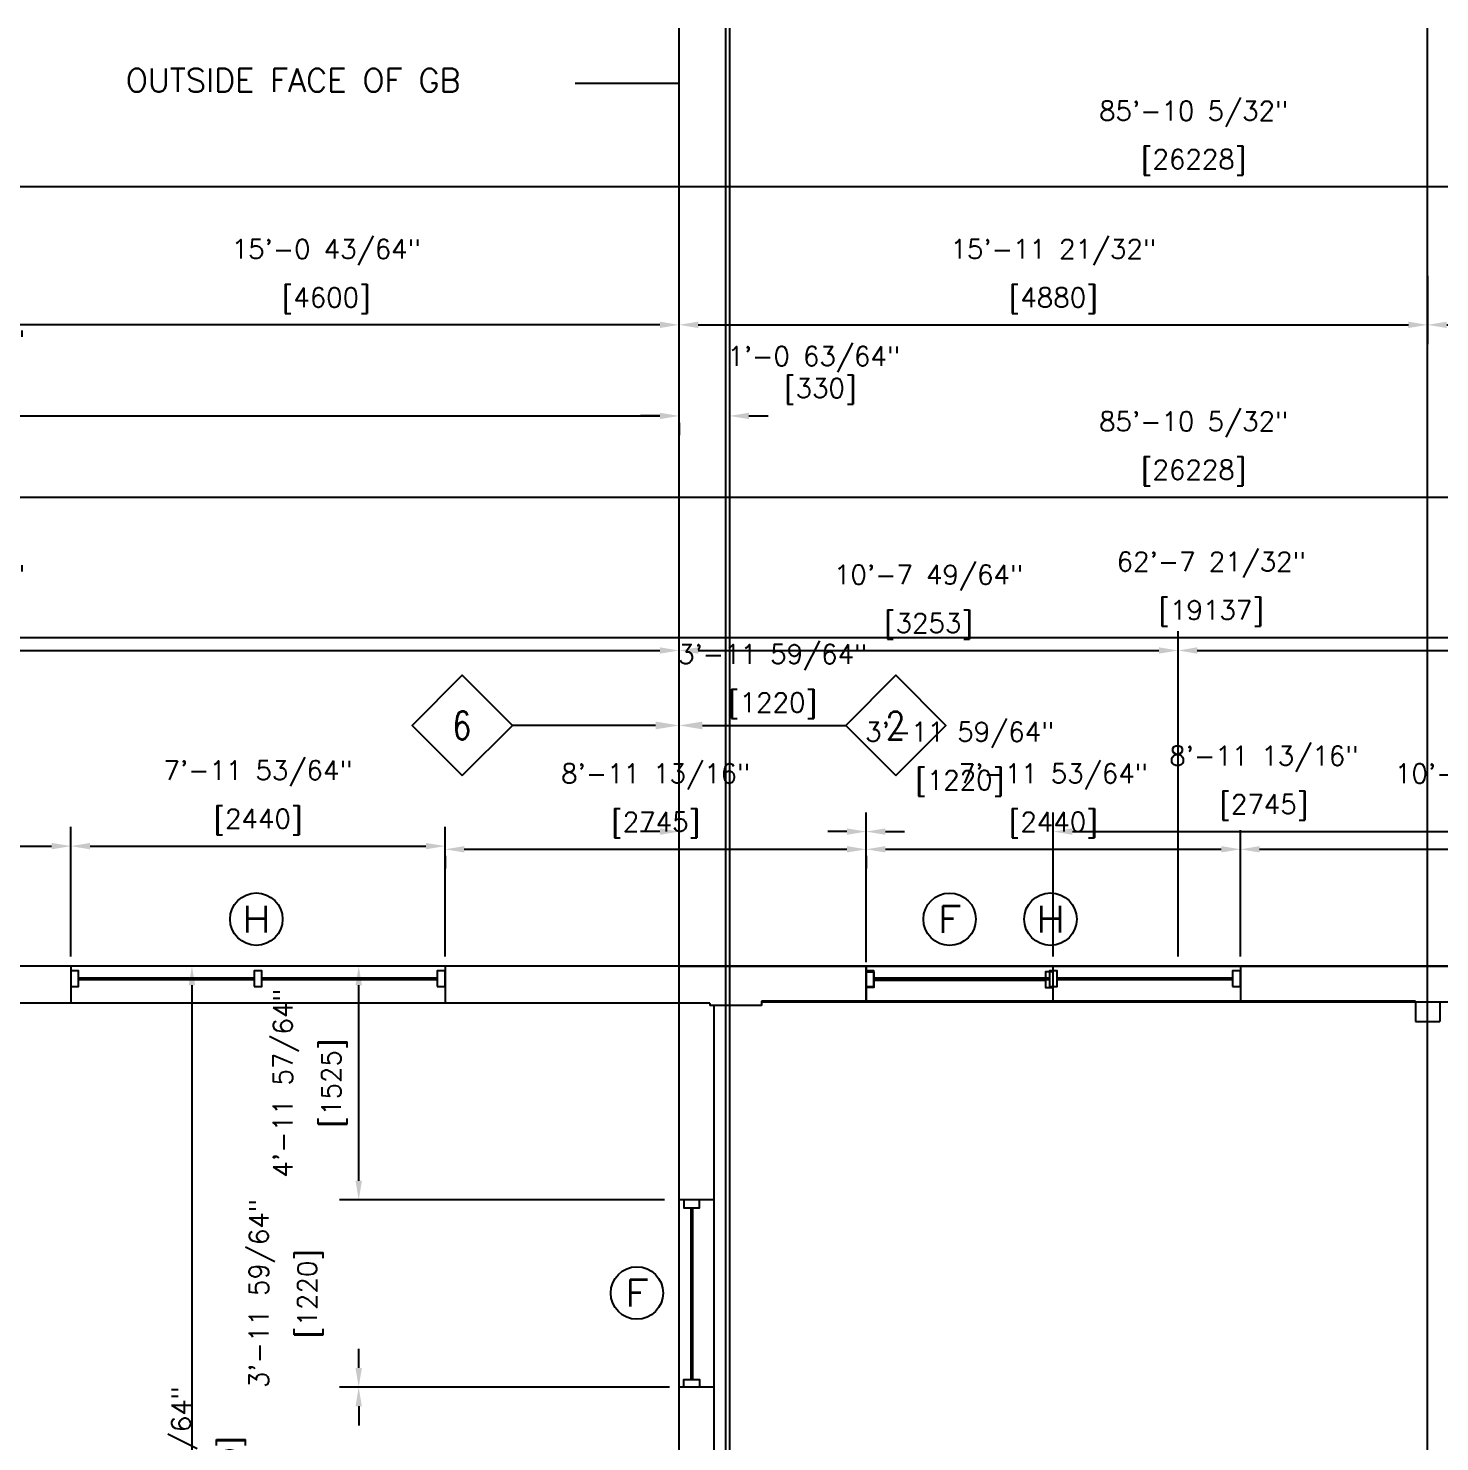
# Model space of a CAD drawing. Header units: millimetres. Extents: x -6963 to 69171, y -40930 to 8603.
# Drawn here: x 4344 to 13540, y -2789 to 6419 of the extents above; entities that cross this region are included whole.
import ezdxf
from ezdxf.enums import TextEntityAlignment as Align

# ---------------------------------------------------------------- set-up
doc = ezdxf.new("R2010")
doc.units = ezdxf.units.MM
doc.header["$LTSCALE"] = 48
doc.header["$MEASUREMENT"] = 0
doc.header["$PDMODE"] = 2
doc.layers.get('0').update_dxf_attribs({"linetype": 'CONTINUOUS'})
doc.layers.get('DEFPOINTS').update_dxf_attribs({"linetype": 'CONTINUOUS'})
for name, color, linetype in [('1_Arch_Plan_Dim', 2, 'CONTINUOUS'), ('1_Arch_Plan_HandRail', 2, 'CONTINUOUS'), ('1_Arch_Plan_Text1', 4, 'CONTINUOUS'), ('1_Arch_Plan_Wall', 7, 'CONTINUOUS'), ('1_Arch_Plan_Wall_Annot', 4, 'CONTINUOUS'), ('1_Arch_Plan_Wall_ColClad', 7, 'CONTINUOUS'), ('1_Arch_Plan_WinSec', 2, 'CONTINUOUS'), ('1_Arch_Reflected_Ceiling_Plan_Wall', 131, 'CONTINUOUS'), ('2_Arch_Plan_Dim', 2, 'CONTINUOUS'), ('2_Arch_Plan_Text1', 4, 'CONTINUOUS'), ('2_Arch_Plan_Wall', 7, 'CONTINUOUS'), ('2_Arch_Plan_Wall_Below', 6, 'CONTINUOUS'), ('2_Arch_Plan_Wall_ColClad', 7, 'CONTINUOUS'), ('2_Arch_Plan_WinSec', 2, 'CONTINUOUS'), ('2_Arch_Reflected_Ceiling_Plan_Wall', 131, 'CONTINUOUS'), ('GRID', 131, 'CONTINUOUS')]:
    doc.layers.add(name, color=color, linetype=linetype)
doc.styles.add('ROMANS-115', font='romans.shx')
doc.styles.add('ROMANS-80', font='romans.shx', dxfattribs={"width": 0.8})
doc.styles.add('ROMANS80', font='romans.shx', dxfattribs={"width": 0.8})
doc.dimstyles.new('116-ROMANS-115-PS', dxfattribs={"dimscale": 96, "dimtxt": 0.0625, "dimasz": 0.0625, "dimexe": 0.0625, "dimexo": 0.03125, "dimgap": 0.03125, "dimtad": 1, "dimdec": 3, "dimrnd": 0.125, "dimzin": 1, "dimdsep": 46, "dimlunit": 4, "dimtxsty": 'ROMANS-115', "dimcen": 0.125, "dimclrd": 256, "dimclre": 256, "dimclrt": 256, "dimadec": 0, "dimazin": 0, "dimtfac": 1, "dimtdec": 3, "dimtofl": 0, "dimtmove": 2, "dimatfit": 0, "dimfxl": 1, "dimfrac": 2, "dimtolj": 1, "dimtzin": 0, "dimarcsym": 0})

# ---------------------------------------------------------------- blocks, each defined once
blk = doc.blocks.new('*D15')
at = {"layer": '1_Arch_Plan_Dim', "lineweight": -2}
for p, q in [((-1170.2, 1591.4), (-1170.2, 3489.1)), ((25042.6, 372.2), (25042.6, 3489.1)), ((-1045.2, 3364.1), (24917.6, 3364.1))]:
    blk.add_line(p, q, dxfattribs=at)
at = {"layer": '1_Arch_Plan_Dim'}
for points in [[(-1045.2, 3385), (-1045.2, 3343.3), (-1170.2, 3364.1)], [(24917.6, 3385), (24917.6, 3343.3), (25042.6, 3364.1)]]:
    blk.add_solid(points, dxfattribs=at)
at = {"layer": 'DEFPOINTS', "color": 0}
for p in [(25042.6, 3364.1), (-1170.2, 1528.9), (25042.6, 309.7)]:
    blk.add_point(p, dxfattribs=at)
at = {"layer": '1_Arch_Plan_Dim', "char_height": 125, "attachment_point": 5, "style": 'ROMANS-115'}
for s, insert in [('\\A1;85\'-10 5/32"', (11936.2, 3837.4)), ('\\A1;[26228]', (11936.2, 3521.9))]:
    blk.add_mtext(s, dxfattribs=dict(at, insert=insert))
blk = doc.blocks.new('*D18')
at = {"layer": '1_Arch_Plan_Dim', "lineweight": -2}
for p, q in [((2487.4, 372.2), (2487.4, 2575.2)), ((21613.6, 372.2), (21613.6, 2575.2)), ((2612.4, 2450.2), (21488.6, 2450.2))]:
    blk.add_line(p, q, dxfattribs=at)
at = {"layer": '1_Arch_Plan_Dim'}
for points in [[(2612.4, 2471), (2612.4, 2429.4), (2487.4, 2450.2)], [(21488.6, 2471), (21488.6, 2429.4), (21613.6, 2450.2)]]:
    blk.add_solid(points, dxfattribs=at)
at = {"layer": 'DEFPOINTS', "color": 0}
for p in [(21613.6, 2450.2), (2487.4, 309.7), (21613.6, 309.7)]:
    blk.add_point(p, dxfattribs=at)
at = {"layer": '1_Arch_Plan_Dim', "char_height": 125, "attachment_point": 5, "style": 'ROMANS-115'}
for s, insert in [('\\A1;62\'-7 21/32"', (12050.5, 2923.4)), ('\\A1;[19137]', (12050.5, 2607.9))]:
    blk.add_mtext(s, dxfattribs=dict(at, insert=insert))
blk = doc.blocks.new('*D65')
at = {"layer": '1_Arch_Plan_Dim', "lineweight": -2}
for p, q in [((13460.2, 4805.6), (13460.2, 4361.7)), ((8583.4, 4549.2), (8583.4, 4611.7)), ((8708.4, 4486.7), (13335.2, 4486.7))]:
    blk.add_line(p, q, dxfattribs=at)
at = {"layer": '1_Arch_Plan_Dim'}
for points in [[(8708.4, 4507.5), (8708.4, 4465.9), (8583.4, 4486.7)], [(13335.2, 4507.5), (13335.2, 4465.9), (13460.2, 4486.7)]]:
    blk.add_solid(points, dxfattribs=at)
at = {"layer": 'DEFPOINTS', "color": 0}
for p in [(13460.2, 4868.1), (8583.4, 4486.7), (13460.2, 4486.7)]:
    blk.add_point(p, dxfattribs=at)
at = {"layer": '1_Arch_Plan_Dim', "char_height": 125, "attachment_point": 5, "style": 'ROMANS-115'}
for s, insert in [('\\A1;15\'-11 21/32"', (11021.8, 4959.9)), ('\\A1;[4880]', (11021.8, 4644.4))]:
    blk.add_mtext(s, dxfattribs=dict(at, insert=insert))
blk = doc.blocks.new('*D66')
at = {"layer": '1_Arch_Plan_Dim', "lineweight": -2}
for p, q in [((13460.2, 4549.2), (13460.2, 4611.7)), ((20165.8, 4549.2), (20165.8, 4611.7)), ((13585.2, 4486.7), (20040.8, 4486.7))]:
    blk.add_line(p, q, dxfattribs=at)
at = {"layer": '1_Arch_Plan_Dim'}
for points in [[(13585.2, 4507.5), (13585.2, 4465.9), (13460.2, 4486.7)], [(20040.8, 4507.5), (20040.8, 4465.9), (20165.8, 4486.7)]]:
    blk.add_solid(points, dxfattribs=at)
at = {"layer": 'DEFPOINTS', "color": 0}
for p in [(13460.2, 4486.7), (20165.8, 4486.7), (20165.8, 4486.7)]:
    blk.add_point(p, dxfattribs=at)
at = {"layer": '1_Arch_Plan_Dim', "char_height": 125, "attachment_point": 5, "style": 'ROMANS-115'}
for s, insert in [('\\A1;22\'-0"', (16813, 4918.2)), ('\\A1;[6709]', (16813, 4623.6))]:
    blk.add_mtext(s, dxfattribs=dict(at, insert=insert))
blk = doc.blocks.new('*D72')
at = {"layer": '1_Arch_Plan_Dim', "lineweight": -2}
for p, q in [((4621, 372.2), (4621, 1216)), ((7059.4, 372.2), (7059.4, 1216)), ((4746, 1091), (6934.4, 1091))]:
    blk.add_line(p, q, dxfattribs=at)
at = {"layer": '1_Arch_Plan_Dim'}
for points in [[(4746, 1111.8), (4746, 1070.1), (4621, 1091)], [(6934.4, 1111.8), (6934.4, 1070.1), (7059.4, 1091)]]:
    blk.add_solid(points, dxfattribs=at)
at = {"layer": 'DEFPOINTS', "color": 0}
for p in [(7059.4, 1091), (4621, 309.7), (7059.4, 309.7)]:
    blk.add_point(p, dxfattribs=at)
at = {"layer": '1_Arch_Plan_Dim', "char_height": 125, "attachment_point": 5, "style": 'ROMANS-115'}
for s, insert in [('\\A1;7\'-11 53/64"', (5840.2, 1564.2)), ('\\A1;[2440]', (5840.2, 1248.7))]:
    blk.add_mtext(s, dxfattribs=dict(at, insert=insert))
blk = doc.blocks.new('*D73')
at = {"layer": '1_Arch_Plan_Dim', "lineweight": -2}
for p, q in [((-1170.2, 5449.5), (-1170.2, 5512)), ((25042.6, 5449.5), (25042.6, 5512)), ((-1045.2, 5387), (24917.6, 5387))]:
    blk.add_line(p, q, dxfattribs=at)
at = {"layer": '1_Arch_Plan_Dim'}
for points in [[(-1045.2, 5407.8), (-1045.2, 5366.1), (-1170.2, 5387)], [(24917.6, 5407.8), (24917.6, 5366.1), (25042.6, 5387)]]:
    blk.add_solid(points, dxfattribs=at)
at = {"layer": 'DEFPOINTS', "color": 0}
for p in [(-1170.2, 5387), (25042.6, 5387), (25042.6, 5387)]:
    blk.add_point(p, dxfattribs=at)
at = {"layer": '1_Arch_Plan_Dim', "char_height": 125, "attachment_point": 5, "style": 'ROMANS-115'}
for s, insert in [('\\A1;85\'-10 5/32"', (11936.2, 5860.2)), ('\\A1;[26228]', (11936.2, 5544.7))]:
    blk.add_mtext(s, dxfattribs=dict(at, insert=insert))
blk = doc.blocks.new('*D80')
at = {"layer": '1_Arch_Plan_Dim', "lineweight": -2}
for p, q in [((8583.4, 3426.6), (8583.4, 4018.3)), ((8913.6, 3426.6), (8913.6, 4018.3)), ((8458.4, 3893.3), (8333.4, 3893.3)), ((9038.6, 3893.3), (9163.6, 3893.3))]:
    blk.add_line(p, q, dxfattribs=at)
at = {"layer": '1_Arch_Plan_Dim'}
for points in [[(8458.4, 3914.1), (8458.4, 3872.5), (8583.4, 3893.3)], [(9038.6, 3914.1), (9038.6, 3872.5), (8913.6, 3893.3)]]:
    blk.add_solid(points, dxfattribs=at)
at = {"layer": 'DEFPOINTS', "color": 0}
for p in [(8913.6, 3893.3), (8583.4, 3364.1), (8913.6, 3364.1)]:
    blk.add_point(p, dxfattribs=at)
at = {"layer": '1_Arch_Plan_Dim', "insert": (9460.9, 4157.3), "char_height": 125, "attachment_point": 5, "style": 'ROMANS-115'}
blk.add_mtext('\\A1;1\'-0 63/64"\\P [330]', dxfattribs=at)
blk = doc.blocks.new('*D81')
at = {"layer": '1_Arch_Plan_Dim', "lineweight": -2}
for p, q in [((-1170.2, 4853.7), (-1170.2, 3768.3)), ((-1045.2, 3893.3), (8458.4, 3893.3)), ((8583.4, 3847.9), (8583.4, 3768.3))]:
    blk.add_line(p, q, dxfattribs=at)
at = {"layer": '1_Arch_Plan_Dim'}
for points in [[(-1045.2, 3914.1), (-1045.2, 3872.5), (-1170.2, 3893.3)], [(8458.4, 3914.1), (8458.4, 3872.5), (8583.4, 3893.3)]]:
    blk.add_solid(points, dxfattribs=at)
at = {"layer": 'DEFPOINTS', "color": 0}
for p in [(-1170.2, 4916.2), (8583.4, 3910.4), (8583.4, 3893.3)]:
    blk.add_point(p, dxfattribs=at)
at = {"layer": '1_Arch_Plan_Dim', "char_height": 125, "attachment_point": 5, "style": 'ROMANS-115'}
for s, insert in [('\\A1;31\'-11 5/16"', (3706.6, 4366.5)), ('\\A1;[9759]', (3706.6, 4051))]:
    blk.add_mtext(s, dxfattribs=dict(at, insert=insert))
blk = doc.blocks.new('*D82')
at = {"layer": '1_Arch_Plan_Dim', "lineweight": -2}
for p, q in [((3986, 4549.2), (3986, 4611.7)), ((8583.4, 4549.2), (8583.4, 4611.7)), ((8458.4, 4486.7), (4111, 4486.7))]:
    blk.add_line(p, q, dxfattribs=at)
at = {"layer": '1_Arch_Plan_Dim'}
for points in [[(4111, 4507.5), (4111, 4465.9), (3986, 4486.7)], [(8458.4, 4507.5), (8458.4, 4465.9), (8583.4, 4486.7)]]:
    blk.add_solid(points, dxfattribs=at)
at = {"layer": 'DEFPOINTS', "color": 0}
for p in [(3986, 4486.7), (3986, 4486.7), (8583.4, 4486.7)]:
    blk.add_point(p, dxfattribs=at)
at = {"layer": '1_Arch_Plan_Dim', "char_height": 125, "attachment_point": 5, "style": 'ROMANS-115'}
for s, insert in [('\\A1;15\'-0 43/64"', (6284.7, 4959.9)), ('\\A1;[4600]', (6284.7, 4644.4))]:
    blk.add_mtext(s, dxfattribs=dict(at, insert=insert))
blk = doc.blocks.new('*D103')
at = {"layer": '1_Arch_Plan_Dim', "lineweight": -2}
for p, q in [((9802.6, 372.2), (9802.6, 1195.2)), ((12241, 372.2), (12241, 1195.2)), ((9927.6, 1070.2), (12116, 1070.2))]:
    blk.add_line(p, q, dxfattribs=at)
at = {"layer": '1_Arch_Plan_Dim'}
for points in [[(9927.6, 1091.1), (9927.6, 1049.4), (9802.6, 1070.2)], [(12116, 1091.1), (12116, 1049.4), (12241, 1070.2)]]:
    blk.add_solid(points, dxfattribs=at)
at = {"layer": 'DEFPOINTS', "color": 0}
for p in [(12241, 1070.2), (9802.6, 309.7), (12241, 309.7)]:
    blk.add_point(p, dxfattribs=at)
at = {"layer": '1_Arch_Plan_Dim', "char_height": 125, "attachment_point": 5, "style": 'ROMANS-115'}
for s, insert in [('\\A1;7\'-11 53/64"', (11021.8, 1543.4)), ('\\A1;[2440]', (11021.8, 1228))]:
    blk.add_mtext(s, dxfattribs=dict(at, insert=insert))
blk = doc.blocks.new('*D105')
at = {"layer": '1_Arch_Plan_Dim', "lineweight": -2}
for p, q in [((1268.2, 1153.5), (1268.2, 1216)), ((4621, 1153.5), (4621, 1216)), ((1393.2, 1091), (4496, 1091))]:
    blk.add_line(p, q, dxfattribs=at)
at = {"layer": '1_Arch_Plan_Dim'}
for points in [[(1393.2, 1111.8), (1393.2, 1070.1), (1268.2, 1091)], [(4496, 1111.8), (4496, 1070.1), (4621, 1091)]]:
    blk.add_solid(points, dxfattribs=at)
at = {"layer": 'DEFPOINTS', "color": 0}
for p in [(1268.2, 1091), (4621, 1091), (4621, 1091)]:
    blk.add_point(p, dxfattribs=at)
at = {"layer": '1_Arch_Plan_Dim', "char_height": 125, "attachment_point": 5, "style": 'ROMANS-115'}
for s, insert in [('\\A1;10\'-11 49/64"', (2944.6, 1564.2)), ('\\A1;[3355]', (2944.6, 1248.7))]:
    blk.add_mtext(s, dxfattribs=dict(at, insert=insert))
blk = doc.blocks.new('*D106')
at = {"layer": '1_Arch_Plan_Dim', "lineweight": -2}
for p, q in [((7059.4, 1028.5), (7059.4, 945.2)), ((7184.4, 1070.2), (9677.6, 1070.2)), ((9802.6, 1028.5), (9802.6, 945.2))]:
    blk.add_line(p, q, dxfattribs=at)
at = {"layer": '1_Arch_Plan_Dim'}
for points in [[(7184.4, 1091.1), (7184.4, 1049.4), (7059.4, 1070.2)], [(9677.6, 1091.1), (9677.6, 1049.4), (9802.6, 1070.2)]]:
    blk.add_solid(points, dxfattribs=at)
at = {"layer": 'DEFPOINTS', "color": 0}
for p in [(7059.4, 1091), (9802.6, 1091), (9802.6, 1070.2)]:
    blk.add_point(p, dxfattribs=at)
at = {"layer": '1_Arch_Plan_Dim', "char_height": 125, "attachment_point": 5, "style": 'ROMANS-115'}
for s, insert in [('\\A1;8\'-11 13/16"', (8431, 1543.4)), ('\\A1;[2745]', (8431, 1228))]:
    blk.add_mtext(s, dxfattribs=dict(at, insert=insert))
blk = doc.blocks.new('*D107')
at = {"layer": '1_Arch_Plan_Dim', "lineweight": -2}
for p, q in [((12241, 1132.7), (12241, 1195.2)), ((15593.8, 1132.7), (15593.8, 1195.2)), ((12366, 1070.2), (15468.8, 1070.2))]:
    blk.add_line(p, q, dxfattribs=at)
at = {"layer": '1_Arch_Plan_Dim'}
for points in [[(12366, 1091.1), (12366, 1049.4), (12241, 1070.2)], [(15468.8, 1091.1), (15468.8, 1049.4), (15593.8, 1070.2)]]:
    blk.add_solid(points, dxfattribs=at)
at = {"layer": 'DEFPOINTS', "color": 0}
for p in [(12241, 1070.2), (15593.8, 1070.2), (15593.8, 1070.2)]:
    blk.add_point(p, dxfattribs=at)
at = {"layer": '1_Arch_Plan_Dim', "char_height": 125, "attachment_point": 5, "style": 'ROMANS-115'}
for s, insert in [('\\A1;10\'-11 49/64"', (13917.4, 1543.4)), ('\\A1;[3355]', (13917.4, 1228))]:
    blk.add_mtext(s, dxfattribs=dict(at, insert=insert))
blk = doc.blocks.new('*D135')
at = {"layer": '2_Arch_Plan_Dim', "lineweight": -2}
for p, q in [((-1170.2, 1591.4), (-1170.2, 3489.1)), ((25042.6, 372.2), (25042.6, 3489.1)), ((-1045.2, 3364.1), (24917.6, 3364.1))]:
    blk.add_line(p, q, dxfattribs=at)
at = {"layer": '2_Arch_Plan_Dim'}
for points in [[(-1045.2, 3385), (-1045.2, 3343.3), (-1170.2, 3364.1)], [(24917.6, 3385), (24917.6, 3343.3), (25042.6, 3364.1)]]:
    blk.add_solid(points, dxfattribs=at)
at = {"layer": 'DEFPOINTS', "color": 0}
for p in [(25042.6, 3364.1), (-1170.2, 1528.9), (25042.6, 309.7)]:
    blk.add_point(p, dxfattribs=at)
at = {"layer": '2_Arch_Plan_Dim', "char_height": 125, "attachment_point": 5, "style": 'ROMANS-115'}
for s, insert in [('\\A1;85\'-10 5/32"', (11936.2, 3837.4)), ('\\A1;[26228]', (11936.2, 3521.9))]:
    blk.add_mtext(s, dxfattribs=dict(at, insert=insert))
blk = doc.blocks.new('*D137')
at = {"layer": '2_Arch_Plan_Dim', "lineweight": -2}
for p, q in [((-1170.2, 2094.5), (-1170.2, 2490.3)), ((8583.4, 372.2), (8583.4, 2490.3)), ((-1045.2, 2365.3), (8458.4, 2365.3))]:
    blk.add_line(p, q, dxfattribs=at)
at = {"layer": '2_Arch_Plan_Dim'}
for points in [[(-1045.2, 2386.1), (-1045.2, 2344.4), (-1170.2, 2365.3)], [(8458.4, 2386.1), (8458.4, 2344.4), (8583.4, 2365.3)]]:
    blk.add_solid(points, dxfattribs=at)
at = {"layer": 'DEFPOINTS', "color": 0}
for p in [(8583.4, 2365.3), (-1170.2, 2032), (8583.4, 309.7)]:
    blk.add_point(p, dxfattribs=at)
at = {"layer": '2_Arch_Plan_Dim', "char_height": 125, "attachment_point": 5, "style": 'ROMANS-115'}
for s, insert in [('\\A1;31\'-11 5/16"', (3706.6, 2838.5)), ('\\A1;[9759]', (3706.6, 2523))]:
    blk.add_mtext(s, dxfattribs=dict(at, insert=insert))
blk = doc.blocks.new('*D138')
at = {"layer": '2_Arch_Plan_Dim', "lineweight": -2}
for p, q in [((8583.4, 2427.8), (8583.4, 2490.3)), ((11834.6, 372.2), (11834.6, 2490.3)), ((8708.4, 2365.3), (11709.6, 2365.3))]:
    blk.add_line(p, q, dxfattribs=at)
at = {"layer": '2_Arch_Plan_Dim'}
for points in [[(8708.4, 2386.1), (8708.4, 2344.4), (8583.4, 2365.3)], [(11709.6, 2386.1), (11709.6, 2344.4), (11834.6, 2365.3)]]:
    blk.add_solid(points, dxfattribs=at)
at = {"layer": 'DEFPOINTS', "color": 0}
for p in [(8583.4, 2365.3), (11834.6, 2365.3), (11834.6, 309.7)]:
    blk.add_point(p, dxfattribs=at)
at = {"layer": '2_Arch_Plan_Dim', "char_height": 125, "attachment_point": 5, "style": 'ROMANS-115'}
for s, insert in [('\\A1;10\'-7 49/64"', (10209, 2838.5)), ('\\A1;[3253]', (10209, 2523))]:
    blk.add_mtext(s, dxfattribs=dict(at, insert=insert))
blk = doc.blocks.new('*D139')
at = {"layer": '2_Arch_Plan_Dim', "lineweight": -2}
for p, q in [((11834.6, 372.2), (11834.6, 2490.3)), ((25042.6, 2427.8), (25042.6, 2490.3)), ((11959.6, 2365.3), (24917.6, 2365.3))]:
    blk.add_line(p, q, dxfattribs=at)
at = {"layer": '2_Arch_Plan_Dim'}
for points in [[(11959.6, 2386.1), (11959.6, 2344.4), (11834.6, 2365.3)], [(24917.6, 2386.1), (24917.6, 2344.4), (25042.6, 2365.3)]]:
    blk.add_solid(points, dxfattribs=at)
at = {"layer": 'DEFPOINTS', "color": 0}
for p in [(25042.6, 2365.3), (25042.6, 2365.3), (11834.6, 309.7)]:
    blk.add_point(p, dxfattribs=at)
at = {"layer": '2_Arch_Plan_Dim', "char_height": 125, "attachment_point": 5, "style": 'ROMANS-115'}
for s, insert in [('\\A1;43\'-3 5/64"', (18438.6, 2838.5)), ('\\A1;[13216]', (18438.6, 2523))]:
    blk.add_mtext(s, dxfattribs=dict(at, insert=insert))
blk = doc.blocks.new('*D140')
at = {"layer": '2_Arch_Plan_Dim', "lineweight": -2}
for p, q in [((5455.5, 309.7), (5285, 309.7)), ((5410, 184.7), (5410, -9776.1)), ((8520.9, -9901.1), (5285, -9901.1))]:
    blk.add_line(p, q, dxfattribs=at)
at = {"layer": '2_Arch_Plan_Dim'}
for points in [[(5389.2, 184.7), (5430.8, 184.7), (5410, 309.7)], [(5389.2, -9776.1), (5430.8, -9776.1), (5410, -9901.1)]]:
    blk.add_solid(points, dxfattribs=at)
at = {"layer": 'DEFPOINTS', "color": 0}
for p in [(5518, 309.7), (5410, -9901.1), (8583.4, -9901.1)]:
    blk.add_point(p, dxfattribs=at)
at = {"layer": '2_Arch_Plan_Dim', "char_height": 125, "attachment_point": 5, "rotation": 90, "style": 'ROMANS-115'}
for s, insert in [('\\A1;33\'-5 9/32"', (4936.8, -4795.7)), ('\\A1;[10217]', (5252.3, -4795.7))]:
    blk.add_mtext(s, dxfattribs=dict(at, insert=insert))
blk = doc.blocks.new('*D189')
at = {"layer": '2_Arch_Plan_Dim', "lineweight": -2}
for p, q in [((6496.5, -1089.3), (6496.5, -964.3)), ((8489.2, -1214.3), (6371.5, -1214.3)), ((8520.9, -2433.5), (6371.5, -2433.5)), ((6496.5, -2558.5), (6496.5, -2683.5))]:
    blk.add_line(p, q, dxfattribs=at)
at = {"layer": '2_Arch_Plan_Dim'}
for points in [[(6475.7, -1089.3), (6517.3, -1089.3), (6496.5, -1214.3)], [(6475.7, -2558.5), (6517.3, -2558.5), (6496.5, -2433.5)]]:
    blk.add_solid(points, dxfattribs=at)
at = {"layer": 'DEFPOINTS', "color": 0}
for p in [(8551.7, -1214.3), (6496.5, -2433.5), (8583.4, -2433.5)]:
    blk.add_point(p, dxfattribs=at)
at = {"layer": '2_Arch_Plan_Dim', "char_height": 125, "attachment_point": 5, "rotation": 90, "style": 'ROMANS-115'}
for s, insert in [('\\A1;3\'-11 59/64"', (5867, -1823.9)), ('\\A1;[1220]', (6182.5, -1823.9))]:
    blk.add_mtext(s, dxfattribs=dict(at, insert=insert))
blk = doc.blocks.new('*D190')
at = {"layer": '2_Arch_Plan_Dim', "lineweight": -2}
for p, q in [((6496.5, -2308.5), (6496.5, -2183.5)), ((6434, -2433.5), (6371.5, -2433.5)), ((6434, -3652.7), (6371.5, -3652.7)), ((6496.5, -3777.7), (6496.5, -3902.7))]:
    blk.add_line(p, q, dxfattribs=at)
at = {"layer": '2_Arch_Plan_Dim'}
for points in [[(6475.7, -2308.5), (6517.3, -2308.5), (6496.5, -2433.5)], [(6475.7, -3777.7), (6517.3, -3777.7), (6496.5, -3652.7)]]:
    blk.add_solid(points, dxfattribs=at)
at = {"layer": 'DEFPOINTS', "color": 0}
for p in [(6496.5, -2433.5), (6496.5, -2433.5), (6496.5, -3652.7)]:
    blk.add_point(p, dxfattribs=at)
at = {"layer": '2_Arch_Plan_Dim', "char_height": 125, "attachment_point": 5, "rotation": 90, "style": 'ROMANS-115'}
for s, insert in [('\\A1;3\'-11 59/64"', (5361.1, -3043.1)), ('\\A1;[1220]', (5676.6, -3043.1))]:
    blk.add_mtext(s, dxfattribs=dict(at, insert=insert))
blk = doc.blocks.new('*D203')
at = {"layer": '2_Arch_Plan_Dim', "lineweight": -2}
for p, q in [((11021.8, 372.2), (11021.8, 1310.6)), ((13765, 1248.1), (13765, 1310.6)), ((11146.8, 1185.6), (13640, 1185.6))]:
    blk.add_line(p, q, dxfattribs=at)
at = {"layer": '2_Arch_Plan_Dim'}
for points in [[(11146.8, 1206.5), (11146.8, 1164.8), (11021.8, 1185.6)], [(13640, 1206.5), (13640, 1164.8), (13765, 1185.6)]]:
    blk.add_solid(points, dxfattribs=at)
at = {"layer": 'DEFPOINTS', "color": 0}
for p in [(13765, 1185.6), (13765, 1185.6), (11021.8, 309.7)]:
    blk.add_point(p, dxfattribs=at)
at = {"layer": '2_Arch_Plan_Dim', "char_height": 125, "attachment_point": 5, "style": 'ROMANS-115'}
for s, insert in [('\\A1;8\'-11 13/16"', (12393.4, 1658.8)), ('\\A1;[2745]', (12393.4, 1343.4))]:
    blk.add_mtext(s, dxfattribs=dict(at, insert=insert))
blk = doc.blocks.new('*D204')
at = {"layer": '2_Arch_Plan_Dim', "lineweight": -2}
for p, q in [((9802.6, 334.1), (9802.6, 1310.6)), ((11021.8, 1248.1), (11021.8, 1310.6)), ((9677.6, 1185.6), (9552.6, 1185.6)), ((11146.8, 1185.6), (11271.8, 1185.6))]:
    blk.add_line(p, q, dxfattribs=at)
at = {"layer": '2_Arch_Plan_Dim'}
for points in [[(9677.6, 1206.5), (9677.6, 1164.8), (9802.6, 1185.6)], [(11146.8, 1206.5), (11146.8, 1164.8), (11021.8, 1185.6)]]:
    blk.add_solid(points, dxfattribs=at)
at = {"layer": 'DEFPOINTS', "color": 0}
for p in [(11021.8, 1185.6), (11021.8, 1185.6), (9802.6, 271.6)]:
    blk.add_point(p, dxfattribs=at)
at = {"layer": '2_Arch_Plan_Dim', "char_height": 125, "attachment_point": 5, "style": 'ROMANS-115'}
for s, insert in [('\\A1;3\'-11 59/64"', (10412.2, 1815.1)), ('\\A1;[1220]', (10412.2, 1499.6))]:
    blk.add_mtext(s, dxfattribs=dict(at, insert=insert))
blk = doc.blocks.new('*D205')
at = {"layer": '2_Arch_Plan_Dim', "lineweight": -2}
for p, q in [((8583.4, 1248.1), (8583.4, 1310.6)), ((9802.6, 1248.1), (9802.6, 1310.6)), ((8458.4, 1185.6), (8333.4, 1185.6)), ((9927.6, 1185.6), (10052.6, 1185.6))]:
    blk.add_line(p, q, dxfattribs=at)
at = {"layer": '2_Arch_Plan_Dim'}
for points in [[(8458.4, 1206.5), (8458.4, 1164.8), (8583.4, 1185.6)], [(9927.6, 1206.5), (9927.6, 1164.8), (9802.6, 1185.6)]]:
    blk.add_solid(points, dxfattribs=at)
at = {"layer": 'DEFPOINTS', "color": 0}
for p in [(8583.4, 1185.6), (8583.4, 1185.6), (9802.6, 1185.6)]:
    blk.add_point(p, dxfattribs=at)
at = {"layer": '2_Arch_Plan_Dim', "char_height": 125, "attachment_point": 5, "style": 'ROMANS-115'}
for s, insert in [('\\A1;3\'-11 59/64"', (9193, 2321)), ('\\A1;[1220]', (9193, 2005.6))]:
    blk.add_mtext(s, dxfattribs=dict(at, insert=insert))
blk = doc.blocks.new('*D208')
at = {"layer": '2_Arch_Plan_Dim', "lineweight": -2}
for p, q in [((6434, 309.7), (6371.5, 309.7)), ((6496.5, -1089.3), (6496.5, 184.7)), ((6434, -1214.3), (6371.5, -1214.3))]:
    blk.add_line(p, q, dxfattribs=at)
at = {"layer": '2_Arch_Plan_Dim'}
for points in [[(6475.7, 184.7), (6517.3, 184.7), (6496.5, 309.7)], [(6475.7, -1089.3), (6517.3, -1089.3), (6496.5, -1214.3)]]:
    blk.add_solid(points, dxfattribs=at)
at = {"layer": 'DEFPOINTS', "color": 0}
for p in [(6496.5, 309.7), (6496.5, 309.7), (6496.5, -1214.3)]:
    blk.add_point(p, dxfattribs=at)
at = {"layer": '2_Arch_Plan_Dim', "char_height": 125, "attachment_point": 5, "rotation": 90, "style": 'ROMANS-115'}
for s, insert in [('\\A1;4\'-11 57/64"', (6023.3, -452.3)), ('\\A1;[1525]', (6338.8, -452.3))]:
    blk.add_mtext(s, dxfattribs=dict(at, insert=insert))
blk = doc.blocks.new('Wall Number')
at = {"color": 5}
blk.add_lwpolyline([(-21.45, -21.45), (0, 0), (-21.45, 21.45), (-42.89, 0)], close=True, dxfattribs=at)
at = {"style": 'ROMANS80', "width": 0.8}
blk.add_attdef('WALL', text='', height=12, dxfattribs=at).set_placement((-21.62, -0.08), align=Align.MIDDLE)
blk = doc.blocks.new('Window')
blk.add_circle((0.4356, 0.3589), 0.0609)
at = {"style": 'ROMANS-80', "width": 1.15}
blk.add_attdef('WINDOW', text='', height=0.0625, dxfattribs=at).set_placement((0.4356, 0.3589), align=Align.MIDDLE)

msp = doc.modelspace()

# ---------------------------------------------------------------- linework, layer by layer
at = {"layer": '1_Arch_Plan_HandRail'}
for p, q in [((8431.0061547, 1877.0847011), (7497.7386009, 1877.0847011)), ((8735.8061547, 1877.0847011), (9669.0737085, 1877.0847011))]:
    msp.add_line(p, q, dxfattribs=at)
for points in [[(8431.0061547, 1851.6847011), (8431.0061547, 1902.4847011), (8583.4061547, 1877.0847011)], [(8735.8061547, 1851.6847011), (8735.8061547, 1902.4847011), (8583.4061547, 1877.0847011)]]:
    msp.add_solid(points, dxfattribs=at)
at = {"layer": '1_Arch_Plan_Wall'}
for p, q in [((25042.6061547, 309.66531), (-1170.1938453, 309.66531)), ((4621.0061547, 309.66531), (4621.0061547, 68.36531)), ((7059.4061547, 309.66531), (7059.4061547, 68.36531)), ((9802.6061547, 309.66531), (9802.6061547, 81.06531)), ((12241.0061547, 309.66531), (12241.0061547, 81.06531)), ((8783.4311547, 68.36531), (-1093.9938453, 68.36531)), ((13380.8312055, 81.06531), (9119.9811547, 81.06531))]:
    msp.add_line(p, q, dxfattribs=at)
at = {"layer": '1_Arch_Plan_Wall_ColClad'}
for p, q in [((8783.4311547, 68.36531), (8783.4311547, 52.4903608)), ((9119.9811547, 52.4903608), (8783.4311547, 52.4903608)), ((9119.9811547, 81.06531), (9119.9811547, 52.4903608)), ((13380.8312055, 81.06531), (13380.8312055, -52.28469)), ((13539.5811039, 81.06531), (13539.5811039, -52.28469)), ((13380.8312055, -52.28469), (13539.5811039, -52.28469))]:
    msp.add_line(p, q, dxfattribs=at)
at = {"layer": '1_Arch_Plan_WinSec'}
for p, q in [((4671.8061547, 231.87781), (5814.8061547, 231.87781)), ((4671.8061547, 222.35281), (5814.8061547, 222.35281)), ((5865.6061547, 231.87781), (7008.6061547, 231.87781)), ((5865.6061547, 222.35281), (7008.6061547, 222.35281)), ((9853.4061547, 231.87781), (10996.4061547, 231.87781)), ((9853.4061547, 222.35281), (10996.4061547, 222.35281)), ((11047.2061547, 231.87781), (12190.2061547, 231.87781)), ((11047.2061547, 222.35281), (12190.2061547, 222.35281))]:
    msp.add_line(p, q, dxfattribs=at)
for points in [[(4621.0061547, 176.31531), (4671.8061547, 176.31531), (4671.8061547, 277.91531), (4621.0061547, 277.91531)], [(4621.0061547, 176.31531), (4671.8061547, 176.31531), (4671.8061547, 277.91531), (4621.0061547, 277.91531)], [(5814.8061547, 176.31531), (5865.6061547, 176.31531), (5865.6061547, 277.91531), (5814.8061547, 277.91531)], [(5814.8061547, 176.31531), (5865.6061547, 176.31531), (5865.6061547, 277.91531), (5814.8061547, 277.91531)], [(7008.6061547, 176.31531), (7059.4061547, 176.31531), (7059.4061547, 277.91531), (7008.6061547, 277.91531)], [(7008.6061547, 176.31531), (7059.4061547, 176.31531), (7059.4061547, 277.91531), (7008.6061547, 277.91531)], [(9802.6061547, 176.31531), (9853.4061547, 176.31531), (9853.4061547, 277.91531), (9802.6061547, 277.91531)], [(9802.6061547, 176.31531), (9853.4061547, 176.31531), (9853.4061547, 277.91531), (9802.6061547, 277.91531)], [(10996.4061547, 176.31531), (11047.2061547, 176.31531), (11047.2061547, 277.91531), (10996.4061547, 277.91531)], [(10996.4061547, 176.31531), (11047.2061547, 176.31531), (11047.2061547, 277.91531), (10996.4061547, 277.91531)], [(12190.2061547, 176.31531), (12241.0061547, 176.31531), (12241.0061547, 277.91531), (12190.2061547, 277.91531)], [(12190.2061547, 176.31531), (12241.0061547, 176.31531), (12241.0061547, 277.91531), (12190.2061547, 277.91531)]]:
    msp.add_lwpolyline(points, close=True, dxfattribs=at)
at = {"layer": '1_Arch_Reflected_Ceiling_Plan_Wall'}
for p, q in [((25042.6061547, 309.66531), (-1170.1938453, 309.66531)), ((8783.4311547, 68.36531), (-1170.1938453, 68.36531)), ((13380.8312055, 81.06531), (9119.9811547, 81.06531))]:
    msp.add_line(p, q, dxfattribs=at)
at = {"layer": '2_Arch_Plan_Wall'}
for p, q in [((8583.4061547, -27122.33469), (8583.4061547, 309.66531)), ((8583.4061547, 309.66531), (25042.6061547, 309.66531)), ((9802.6061547, 74.71531), (9802.6061547, 303.31531)), ((11021.8061547, 74.71531), (11021.8061547, 309.66531)), ((8812.0061547, -2706.58469), (8812.0061547, 52.4903608)), ((24579.0561547, 74.71531), (9119.9811547, 74.71531)), ((8812.0061547, -1214.33469), (8583.4061547, -1214.33469)), ((8812.0061547, -2433.53469), (8583.4061547, -2433.53469))]:
    msp.add_line(p, q, dxfattribs=at)
at = {"layer": '2_Arch_Plan_Wall_Below'}
msp.add_line((8583.4061547, 309.66531), (-1170.1938453, 309.66531), dxfattribs=at)
at = {"layer": '2_Arch_Plan_Wall_ColClad'}
for p, q in [((9119.9811547, 52.4903608), (8812.0061547, 52.4903608)), ((9119.9811547, 74.71531), (9119.9811547, 52.4903608)), ((13380.8312055, 74.71531), (13380.8312055, -52.28469)), ((13539.5811039, 74.71531), (13539.5811039, -52.28469)), ((13380.8312055, -52.28469), (13539.5811039, -52.28469))]:
    msp.add_line(p, q, dxfattribs=at)
at = {"layer": '2_Arch_Plan_WinSec'}
for p, q in [((10971.0061547, 225.52781), (9853.4061547, 225.52781)), ((10971.0061547, 216.00281), (9853.4061547, 216.00281)), ((8661.1936547, -1265.13469), (8661.1936547, -2382.73469)), ((8670.7186547, -1265.13469), (8670.7186547, -2382.73469))]:
    msp.add_line(p, q, dxfattribs=at)
for points in [[(9802.6061547, 271.56531), (9853.4061547, 271.56531), (9853.4061547, 169.96531), (9802.6061547, 169.96531)], [(11021.8061547, 271.56531), (10971.0061547, 271.56531), (10971.0061547, 169.96531), (11021.8061547, 169.96531)], [(11021.8061547, 271.56531), (10971.0061547, 271.56531), (10971.0061547, 169.96531), (11021.8061547, 169.96531)], [(8615.1561547, -1214.33469), (8615.1561547, -1265.13469), (8716.7561547, -1265.13469), (8716.7561547, -1214.33469)], [(8615.1561547, -1214.33469), (8615.1561547, -1265.13469), (8716.7561547, -1265.13469), (8716.7561547, -1214.33469)], [(8615.1561547, -2433.53469), (8615.1561547, -2382.73469), (8716.7561547, -2382.73469), (8716.7561547, -2433.53469)]]:
    msp.add_lwpolyline(points, close=True, dxfattribs=at)
at = {"layer": '2_Arch_Reflected_Ceiling_Plan_Wall'}
for p, q in [((8583.4061547, 309.66531), (-1170.1938453, 309.66531)), ((8583.4061547, -27122.33469), (8583.4061547, 309.66531)), ((8583.4061547, 309.66531), (25042.6061547, 309.66531)), ((8812.0061547, -8094.5597408), (8812.0061547, 52.4903608)), ((13380.8312055, 74.71531), (9119.9811547, 74.71531)), ((20086.4312055, 74.71531), (13539.5811039, 74.71531))]:
    msp.add_line(p, q, dxfattribs=at)
at = {"layer": 'GRID'}
for p, q in [((8583.4061547, -29865.53469), (8583.4061547, 6418.7732987)), ((8583.4061547, -29560.73469), (8583.4061547, 6418.7732987)), ((8888.2061547, -29560.73469), (8888.2061547, 6418.7732987)), ((8913.6061547, -29865.53469), (8913.6061547, 6418.7732987)), ((13460.2061547, -29865.53469), (13460.2061547, 6418.7732987)), ((13460.2061547, -29865.53469), (13460.2061547, 6418.7732987)), ((69170.9627619, 309.66531), (-6864.8649685, 309.66531)), ((24839.4061547, 309.66531), (-1170.1938453, 309.66531))]:
    msp.add_line(p, q, dxfattribs=at)

# ---------------------------------------------------------------- block references
at = {"layer": '1_Arch_Plan_Text1', "xscale": 2804.159999427447, "yscale": 2804.159999427447, "zscale": 2804.159999427447}
for p in [(4607.9775639, -391.393778), (9781.9687876, -391.393778)]:
    msp.add_blockref('Window', p, dxfattribs=at).add_auto_attribs({'WINDOW': 'H'})
at = {"layer": '1_Arch_Plan_Wall_Annot', "xscale": 15.23999999688914, "yscale": 15.23999999688914, "zscale": 15.23999999688914}
for p, values in [((7497.7386009, 1877.0847011), {'WALL': '6'}), ((10322.7770168, 1877.0847011), {'WALL': '2'})]:
    msp.add_blockref('Wall Number', p, dxfattribs=at).add_auto_attribs(values)
at = {"layer": '2_Arch_Plan_Text1', "xscale": 2804.159999427531, "yscale": 2804.159999427531, "zscale": 2804.159999427531}
for p in [(9124.8059674, -391.8113294), (7087.5298817, -2826.6541425)]:
    msp.add_blockref('Window', p, dxfattribs=at).add_auto_attribs({'WINDOW': 'F'})

# ---------------------------------------------------------------- texts
at = {"layer": '1_Arch_Plan_Text1', "insert": (4979.1974497, 6156.3063854), "char_height": 152.399999969, "attachment_point": 1, "style": 'ROMANS-115'}
msp.add_mtext('OUTSIDE FACE OF GB', dxfattribs=at)

# ---------------------------------------------------------------- dimensions: what is measured, and where the dimension line sits
at = {"layer": '1_Arch_Plan_Dim'}
for base, p1, p2, override, picture, middle in [((25042.6061547189, 5386.9735030659), (-1170.1938452815, 5386.9735030659), (25042.6061547189, 5386.9735030659), {"dimscale": 2000, "dimdec": 6, "dimlfac": 0.0393, "dimrnd": 0, "dimpost": '\\X', "dimtdec": 6}, '*D73', (11936.2061547187, 5702.4496935421)), ((3986.0061547, 4486.6902598), (8583.4061547, 4486.6902598), (3986.0061547, 4486.6902598), {"dimscale": 2000, "dimdec": 6, "dimlfac": 0.0393, "dimrnd": 0, "dimpost": '\\X', "dimtdec": 6}, '*D82', (6284.7061547, 4802.1664502)), ((13460.2061547, 4486.6902598), (8583.4061547, 4486.6902598), (13460.2061547, 4868.12057), {"dimscale": 2000, "dimdec": 6, "dimlfac": 0.0393, "dimrnd": 0, "dimpost": '\\X', "dimtdec": 6}, '*D65', (11021.8061547, 4802.1664502)), ((20165.8061547, 4486.6902598), (13460.2061547, 4486.6902598), (20165.8061547, 4486.6902598), {"dimscale": 2000, "dimdec": 0, "dimlfac": 0.0393, "dimrnd": 0, "dimpost": '\\X', "dimtdec": 6}, '*D66', (16813.0061547, 4781.3331169)), ((8583.4061547, 3893.2838445), (-1170.1938453, 4916.1853354), (8583.4061547, 3910.4060421), {"dimscale": 2000, "dimdec": 6, "dimlfac": 0.0393, "dimrnd": 0, "dimpost": '\\X', "dimtdec": 6}, '*D81', (3706.6061547, 4208.760035)), ((25042.6061528305, 3364.1377661797), (-1170.1938452815, 1528.8653100243), (25042.6061528305, 309.6653101122), {"dimscale": 2000, "dimdec": 6, "dimlfac": 0.0393, "dimrnd": 0, "dimpost": '\\X', "dimtdec": 6}, '*D15', (11936.2061537745, 3679.6139566559)), ((21613.6061547182, 2450.2095665686), (2487.4061547191, 309.6653100243), (21613.6061547182, 309.6653100243), {"dimscale": 2000, "dimdec": 6, "dimlfac": 0.0393, "dimrnd": 0, "dimpost": '\\X', "dimtdec": 6}, '*D18', (12050.5061547186, 2765.6857570448)), ((4621.0061547, 1090.9784001), (1268.2061547, 1090.9784001), (4621.0061547, 1090.9784001), {"dimscale": 2000, "dimdec": 6, "dimlfac": 0.0393, "dimrnd": 0, "dimpost": '\\X', "dimtdec": 6}, '*D105', (2944.6061547, 1406.4545906)), ((7059.4061547, 1090.9784001), (4621.0061547, 309.66531), (7059.4061547, 309.66531), {"dimscale": 2000, "dimdec": 6, "dimlfac": 0.0393, "dimrnd": 0, "dimpost": '\\X', "dimtdec": 6}, '*D72', (5840.2061547, 1406.4545906)), ((9802.6061547, 1070.2284326), (7059.4061547, 1090.9784001), (9802.6061547, 1090.9784001), {"dimscale": 2000, "dimdec": 6, "dimlfac": 0.0393, "dimrnd": 0, "dimpost": '\\X', "dimtdec": 6}, '*D106', (8431.0061547, 1385.7046231)), ((12241.0061547, 1070.2284326), (9802.6061547, 309.66531), (12241.0061547, 309.66531), {"dimscale": 2000, "dimdec": 6, "dimlfac": 0.0393, "dimrnd": 0, "dimpost": '\\X', "dimtdec": 6}, '*D103', (11021.8061547, 1385.7046231)), ((15593.8061547, 1070.2284326), (12241.0061547, 1070.2284326), (15593.8061547, 1070.2284326), {"dimscale": 2000, "dimdec": 6, "dimlfac": 0.0393, "dimrnd": 0, "dimpost": '\\X', "dimtdec": 6}, '*D107', (13917.4061547, 1385.7046231))]:
    dim = msp.add_linear_dim(base=base, p1=p1, p2=p2, dimstyle='116-ROMANS-115-PS', override=override, dxfattribs=at)
    dim.commit()
    dim.dimension.update_dxf_attribs({"geometry": picture, "text_midpoint": middle})
dim = msp.add_linear_dim(base=(8913.6061547, 3893.2838445), p1=(8583.4061547, 3364.1377662), p2=(8913.6061547, 3364.1377662), dimstyle='116-ROMANS-115-PS', override={"dimscale": 2000, "dimdec": 6, "dimlfac": 0.0393, "dimrnd": 0, "dimpost": '\\X', "dimtdec": 6}, dxfattribs=at)
dim.commit()
dim.dimension.update_dxf_attribs({"geometry": '*D80', "text_midpoint": (9460.9029504, 4157.3448009), "dimtype": 160})
at = {"layer": '2_Arch_Plan_Dim'}
for base, p1, p2, picture, middle in [((25042.6061547189, 3364.1377661797), (-1170.1938452815, 1528.8653100243), (25042.6061547189, 309.6653100243), '*D135', (11936.2061547187, 3679.6139566559)), ((8583.4061547, 2365.251374), (-1170.1938453, 2032.0490623), (8583.4061547, 309.66531), '*D137', (3706.6061547, 2680.7275645)), ((11834.6061547, 2365.251374), (8583.4061547, 2365.251374), (11834.6061547, 309.66531), '*D138', (10209.0061547, 2680.7275645)), ((25042.6061547189, 2365.2513740141), (11834.6061547182, 309.6653100243), (25042.6061547189, 2365.2513740141), '*D139', (18438.6061547185, 2680.7275644903)), ((8583.4061547, 1185.6236518), (9802.6061547, 1185.6236518), (8583.4061547, 1185.6236518), '*D205', (9193.0061547, 2163.3022232)), ((11021.8061547, 1185.6236518), (9802.6061547, 271.56531), (11021.8061547, 1185.6236518), '*D204', (10412.2061547, 1657.3498423)), ((13765.0061547, 1185.6236518), (11021.8061547, 309.66531), (13765.0061547, 1185.6236518), '*D203', (12393.4061547, 1501.0998423))]:
    dim = msp.add_linear_dim(base=base, p1=p1, p2=p2, dimstyle='116-ROMANS-115-PS', override={"dimscale": 2000, "dimdec": 6, "dimlfac": 0.0393, "dimrnd": 0, "dimpost": '\\X', "dimtdec": 6}, dxfattribs=at)
    dim.commit()
    dim.dimension.update_dxf_attribs({"geometry": picture, "text_midpoint": middle})
for base, p1, p2, picture, middle in [((5409.9888421, -9901.13469), (5518.0197013, 309.66531), (8583.4061547, -9901.13469), '*D140', (5094.5126517, -4795.73469)), ((6496.4909805, 309.66531), (6496.4909805, -1214.33469), (6496.4909805, 309.66531), '*D208', (6181.01479, -452.33469)), ((6496.4909805, -2433.53469), (8551.6561547, -1214.33469), (8583.4061547, -2433.53469), '*D189', (6024.76479, -1823.93469)), ((6496.4909805, -2433.53469), (6496.4909805, -3652.73469), (6496.4909805, -2433.53469), '*D190', (5518.812409, -3043.13469))]:
    dim = msp.add_linear_dim(base=base, p1=p1, p2=p2, angle=90, dimstyle='116-ROMANS-115-PS', override={"dimscale": 2000, "dimdec": 6, "dimlfac": 0.0393, "dimrnd": 0, "dimpost": '\\X', "dimtdec": 6}, dxfattribs=at)
    dim.commit()
    dim.dimension.update_dxf_attribs({"geometry": picture, "text_midpoint": middle})

# ---------------------------------------------------------------- leaders
at = {"layer": '1_Arch_Plan_Text1'}
msp.add_leader([(8583.4061547, 6058.4525517), (7906.6092784, 6058.4525517)], dimstyle='116-ROMANS-115-PS', override={"dimdec": 6, "dimlfac": -192, "dimrnd": 0, "dimpost": '\\X', "dimtdec": 6}, dxfattribs=at)

doc.saveas('drawing.dxf')
